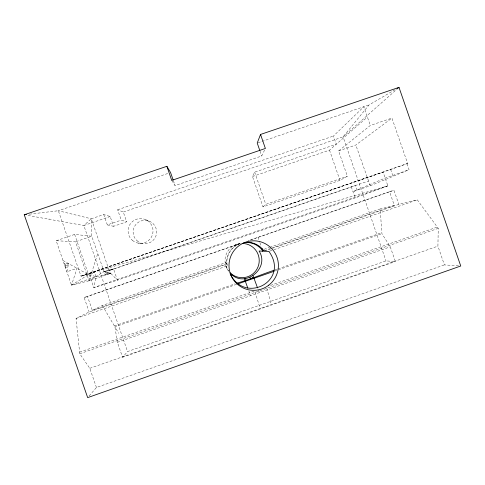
<?xml version="1.0" encoding="UTF-8"?>
<svg xmlns="http://www.w3.org/2000/svg" width="485" height="485" viewBox="0 0 485 485"><rect width="100%" height="100%" fill="white"/><g stroke="black" fill="none" stroke-linecap="round" stroke-linejoin="round"><path stroke-width="0.36" stroke-dasharray="2.42 1.82" d="M92.326 310.418L226.677 263.737L226.665 259.918A20 19.97 -77.3 0 1 240.893 243.246L87.458 296.377L92.326 310.418L102.353 305.465L225.828 262.579L226.992 268.332L228.629 271.151M458.519 265.853L444.399 264.889L437.919 246.137L438.24 228.344L417.276 199.844L398.828 204.379L271.163 248.744M64.644 265.368L67.106 265.95L63.984 263.458L68.561 263.616L66.875 271.806L77.03 268.308L71.507 285.15L89.064 280.797L110.701 273.322L117.449 280.197L355.135 197.941L387.861 185.846L383.12 172.145L407.624 163.481L391.928 118.079L370.322 125.463L338.609 150.926L347.369 176.249L339.967 180.371L262.991 206.895L252.479 176.528L254.667 172.157L336.287 144.221L333.462 136.042L363.841 106.724L370.322 125.463M29.439 214.176L58.339 210.739L81.025 276.171L88.961 273.643L94.739 272.534L96.157 276.638L93.799 287.599L117.449 280.197L113.545 268.939L109.452 269.721L104.002 271.6L89.064 280.797L75.527 241.779L56.181 240.73L71.507 285.15L96.157 276.638L110.701 273.322L109.452 269.721M89.064 280.797L97.752 253.582M71.507 285.15L88.531 274.68L88.961 273.643L383.12 172.145L81.025 276.171L88.531 274.68L94.739 272.534M171.738 180.39L175.067 185.561L261.7 155.982L265.38 148.458M68.561 263.616L65.651 268.284L65.875 265.659L64.82 265.889L65.808 266.441M108.325 272.715L108.343 273.128L107.349 272.461L105.251 275.207L91.738 236.225L91.271 218.79L103.735 214.534L110.156 216.522L113.545 226.301L126.664 221.803L123.275 212.036L117.655 209.775L121.25 220.135L126.664 221.803M110.283 273.219L110.016 273.558L109.865 273.11L109.337 273.795L109.028 272.891L107.973 274.267L107.349 272.461M395.087 89.67L369.006 104.966L343.089 136.873L123.275 212.036M89.131 395.936L96.442 387.491L444.399 264.889M102.353 305.465L114.909 326.841L117.388 342.319L122.584 357.299L127.549 351.564L385.993 260.906L395.366 261.542L390.267 246.816L381.925 233.661L380.149 208.974L394.341 205.488L389.576 191.708L248.053 240.76M407 163.76L409.067 169.738L385.175 178.086L352.959 191.654L370.207 185.761L368.558 180.99L109.216 270.563L91.271 218.79L83.844 225.519L26.475 215.188M262.991 206.895L265.81 204.349L347.369 176.249M398.434 87.876L343.089 136.873L385.993 260.906M252.479 176.528L329.515 150.144L367.4 117.024M338.609 150.926L355.814 145.033L391.928 118.079M96.442 387.491L89.798 368.327L79.77 353.765L76.054 318.451L89.149 311.988L226.95 264.107L226.931 260.184A20.509 20.479 -77.6 0 1 239.36 243.858L84.154 297.59L89.149 311.988M368.558 180.99L355.814 145.033M370.207 185.761L409.067 169.738M357.105 190.29L355.457 185.512L351.298 186.846L109.216 270.563L104.002 271.6L110.701 273.322M84.154 297.59L87.458 296.377M48.706 219.171L49.227 218.984M89.798 368.327L437.919 246.137M79.601 352.171L254.722 290.921L260.16 308.472M270.478 285.41L437.294 227.059M79.77 353.765L438.24 228.344M117.388 342.319L390.267 246.816M122.584 357.299L395.366 261.542M264.743 250.969L270.448 248.987M76.054 318.451L228.059 265.616L226.95 264.107M269.63 251.163L273.194 249.927M273.91 249.678L417.276 199.844M114.387 325.956L234.958 283.864M274.922 269.945L277.062 269.199M277.772 268.951L381.853 232.636M236.698 284.313L114.909 326.841L118.74 333.359M274.462 271.163L381.925 233.661M250.096 240.136L393.947 190.259L398.828 204.379M264.076 249.29L269.06 247.562M269.775 247.314L380.149 208.974M264.27 250.678L270.703 248.441M271.418 248.193L394.341 205.488M81.025 276.171L407.624 163.481M107.664 273.364L109.028 272.891M110.156 216.522L83.844 225.519L127.549 351.564M56.181 240.73L74.654 234.413L91.738 236.225L75.527 241.779M103.735 214.534L107.33 224.901L121.25 220.135M167.695 173.509L58.339 210.739L91.271 218.79M257.935 142.784L369.006 104.966M117.655 209.775L333.462 136.042M389.576 191.708L393.947 190.259M104.002 271.6L113.545 268.939M235.528 244.755L238.784 243.991M138.261 243.173L142.705 243.525M107.33 224.901L113.545 226.301M62.965 260.512L88.531 274.68L96.157 276.638M145.967 219.784L149.962 221.469M225.828 262.579L226.677 263.737M226.337 267.187L226.992 268.332M258.323 289.909L259.378 292.625M248.829 290.885L250.618 295.668M105.675 272.03L106.3 273.837M390.631 169.41L392.698 175.394M351.298 186.846L355.135 197.941M329.515 150.144L339.967 180.371M260.051 151.211L261.7 155.982M254.667 172.157L265.81 204.349M258.032 237.28L259.717 242.142M259.96 242.839L261.16 246.313M173.406 180.76L175.067 185.561M74.654 234.413L88.531 274.68M266.78 288.339L271.351 304.598M228.587 271.054A17.133 17.114 -75.2 0 1 239.839 243.585M387.861 185.846L93.799 287.599L88.961 273.643L387.861 185.846M137.213 240.912A11.761 11.701 -3.5 0 0 156.431 234.17A11.761 11.701 -3.5 0 0 140.965 220.984A11.761 11.701 -3.5 0 0 137.213 240.912M132.435 240.402A12.477 12.41 -3.4 0 0 152.823 233.255A12.477 12.41 -3.4 0 0 136.418 219.268A12.477 12.41 -3.4 0 0 132.435 240.402"/><path stroke-width="0.73" d="M173.169 180.074L170.556 172.533L166.858 166.306L24.25 214.788L87.67 397.621L460.75 266.004L399.003 87.379L260.536 134.454L257.22 143.026L259.815 150.526M230.369 273.328C244.325 288.866 270.297 268.447 259.093 251.024L262.846 251.175L264.27 250.678M237.098 283.119C249.751 279.566 261.621 274.431 274.213 270.193M397.045 88.525L399.003 87.379M238.123 283.816L273.752 271.412M252.103 277.899L253.54 277.408M24.25 214.788L26.475 214.528M230.12 273.782C245.186 304.913 289.927 280.494 268.914 251.412L264.028 251.218L263.452 250.23A20.509 20.479 -77.6 0 0 244.519 242.458M257.529 287.872L252.994 275.595M247.805 288.157L244.385 278.596M260.536 134.454L265.38 148.458L171.738 180.39L166.858 166.306M261.882 248.393L262.846 251.175L262.282 250.205A20 19.97 -77.3 0 0 243.816 242.627M245.513 278.608L246.077 280.415M250.005 277.396L250.557 279.202M242.07 243.428A17.133 17.114 -75.2 0 1 257.953 267.053A17.133 17.114 -75.2 0 1 230.072 272.734M268.805 285.162A24.765 24.717 -79.5 0 0 263.094 242.664A24.765 24.717 -79.5 0 0 229.205 268.89A24.765 24.717 -79.5 0 0 268.805 285.162"/></g></svg>
